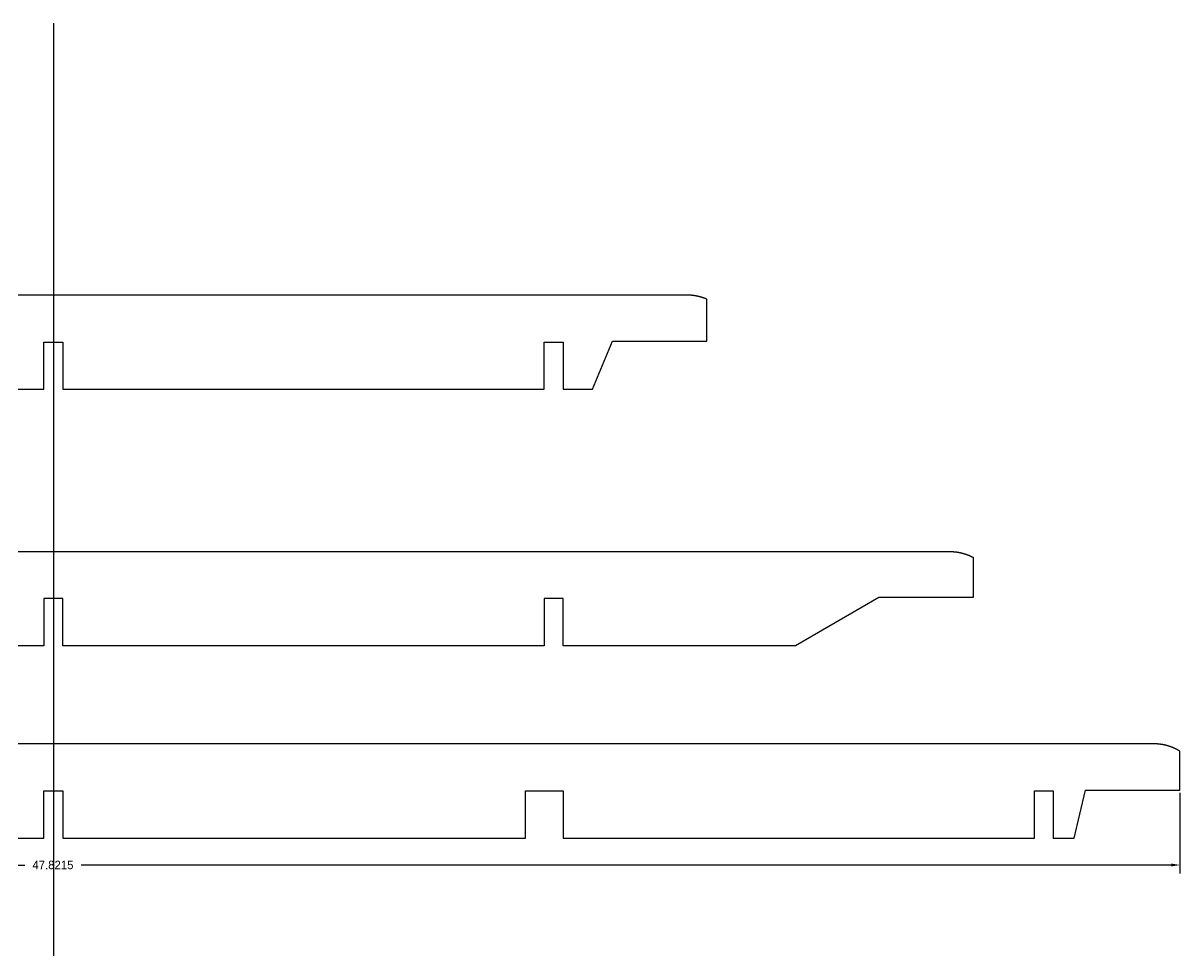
# Model space of a CAD drawing. Header units: inches. Extents: x -1514 to 1282, y -2074 to 286.
# Drawn here: x -429.74 to -405.19, y -132.94 to -113.25 of the extents above; entities that cross this region are included whole.
import ezdxf

# ---------------------------------------------------------------- set-up
doc = ezdxf.new("R2010")
doc.units = ezdxf.units.IN
doc.header["$LTSCALE"] = 0.1
doc.header["$MEASUREMENT"] = 0
doc.dimstyles.get("Standard").update_dxf_attribs({"dimtxt": 0.18, "dimasz": 0.18, "dimexe": 0.18, "dimexo": 0.0625, "dimgap": 0.09, "dimtad": 0, "dimtih": 1, "dimtoh": 1, "dimdec": 4, "dimzin": 0, "dimdsep": 46, "dimtxsty": 'Standard', "dimcen": 0.09, "dimadec": 0, "dimazin": 0, "dimtfac": 1, "dimtdec": 4, "dimtofl": 0, "dimtmove": 0, "dimatfit": 3, "dimfxl": 1, "dimtolj": 1, "dimtzin": 0, "dimarcsym": 0})

# ---------------------------------------------------------------- blocks, each defined once
blk = doc.blocks.new('*D15')
at = {"color": 0, "lineweight": -2, "transparency": 16777216}
for p, q in [((-453.015, -129.589), (-453.015, -131.298)), ((-405.193, -129.589), (-405.193, -131.298)), ((-452.835, -131.118), (-429.704, -131.118)), ((-405.373, -131.118), (-428.504, -131.118))]:
    blk.add_line(p, q, dxfattribs=at)
at = {"color": 0, "transparency": 16777216}
for points in [[(-452.835, -131.088), (-452.835, -131.148), (-453.015, -131.118)], [(-405.373, -131.088), (-405.373, -131.148), (-405.193, -131.118)]]:
    blk.add_solid(points, dxfattribs=at)
at = {"layer": 'Defpoints', "color": 0, "transparency": 16777216}
for p in [(-453.015, -129.527), (-405.193, -129.527), (-405.193, -131.118)]:
    blk.add_point(p, dxfattribs=at)
at = {"color": 0, "transparency": 16777216, "insert": (-429.104, -131.118), "char_height": 0.18, "attachment_point": 5}
blk.add_mtext('\\A1;47.8215', dxfattribs=at)

msp = doc.modelspace()

# ---------------------------------------------------------------- linework, layer by layer
msp.add_line((-429.09403, -113.2525), (-429.09403, -221.09742))
at = {"color": 7, "linetype": 'Continuous', "lineweight": 25}
for points in [[(-415.22985, -119.11143), (-415.23323, -119.10997), (-415.23662, -119.10852), (-415.24001, -119.10709), (-415.2434, -119.10567), (-415.24681, -119.10426), (-415.25022, -119.10287), (-415.25363, -119.10148), (-415.25705, -119.10011), (-415.26048, -119.09875), (-415.26391, -119.09741), (-415.26735, -119.09607), (-415.27079, -119.09475), (-415.27424, -119.09344), (-415.2777, -119.09214), (-415.28116, -119.09086), (-415.28462, -119.08959), (-415.28809, -119.08833), (-415.29157, -119.08708), (-415.29505, -119.08584), (-415.29853, -119.08462), (-415.30202, -119.08341), (-415.30552, -119.08221), (-415.30901, -119.08102), (-415.31252, -119.07985), (-415.31603, -119.07869), (-415.31954, -119.07754), (-415.32306, -119.0764), (-415.32658, -119.07527), (-415.33011, -119.07416), (-415.33364, -119.07306), (-415.33717, -119.07197), (-415.34071, -119.0709), (-415.34426, -119.06983), (-415.3478, -119.06878), (-415.35135, -119.06774), (-415.35491, -119.06671), (-415.35847, -119.0657), (-415.36203, -119.0647), (-415.3656, -119.06371), (-415.36917, -119.06273), (-415.37274, -119.06176), (-415.37632, -119.06081), (-415.3799, -119.05986), (-415.38348, -119.05894), (-415.38707, -119.05802), (-415.39066, -119.05711), (-415.39425, -119.05622), (-415.39784, -119.05534), (-415.40144, -119.05447), (-415.40504, -119.05361), (-415.40865, -119.05277), (-415.41226, -119.05194), (-415.41587, -119.05112), (-415.41948, -119.05031), (-415.42309, -119.04951), (-415.42671, -119.04873), (-415.43033, -119.04796), (-415.43395, -119.0472), (-415.43758, -119.04645), (-415.44121, -119.04572), (-415.44483, -119.04499), (-415.44847, -119.04428), (-415.4521, -119.04358), (-415.45573, -119.0429), (-415.45937, -119.04222), (-415.46301, -119.04156), (-415.46665, -119.04091), (-415.47029, -119.04027), (-415.47394, -119.03964), (-415.47758, -119.03903), (-415.48123, -119.03843), (-415.48487, -119.03784), (-415.48852, -119.03726), (-415.49217, -119.03669), (-415.49583, -119.03614), (-415.49948, -119.03559), (-415.50313, -119.03506), (-415.50679, -119.03455), (-415.51044, -119.03404), (-415.5141, -119.03355), (-415.51776, -119.03306), (-415.52142, -119.03259), (-415.52507, -119.03214), (-415.52873, -119.03169), (-415.53239, -119.03126), (-415.53605, -119.03083), (-415.53971, -119.03042), (-415.54337, -119.03003), (-415.54703, -119.02964), (-415.5507, -119.02927), (-415.55436, -119.0289), (-415.55802, -119.02855), (-415.56168, -119.02821), (-415.56534, -119.02789), (-415.56904, -119.02757), (-415.57275, -119.02726), (-415.57647, -119.02697), (-415.58018, -119.02668), (-415.58389, -119.02641), (-415.58761, -119.02615), (-415.59133, -119.0259), (-415.59504, -119.02567), (-415.59876, -119.02544), (-415.60248, -119.02523), (-415.6062, -119.02503), (-415.60992, -119.02484), (-415.61364, -119.02466), (-415.61736, -119.02449), (-415.62108, -119.02434), (-415.6248, -119.0242), (-415.62853, -119.02406), (-415.63225, -119.02394), (-415.63597, -119.02384), (-415.6397, -119.02374), (-415.64342, -119.02365), (-415.64714, -119.02358), (-415.65087, -119.02352), (-415.65459, -119.02347), (-415.65832, -119.02343), (-415.66204, -119.0234), (-415.66576, -119.02338), (-415.66949, -119.02337), (-442.51857, -119.02337)], [(-439.50824, -121.02337), (-429.294, -121.02337), (-429.294, -120.02337), (-428.894, -120.02337), (-428.894, -121.02337), (-418.67976, -121.02337), (-418.67976, -120.02337), (-418.27976, -120.02337), (-418.27976, -121.02337), (-417.65621, -121.02337), (-417.22967, -120.00253), (-415.22967, -120.00253), (-415.22967, -119.11153)], [(-448.10405, -124.46517), (-410.08401, -124.46517), (-410.07988, -124.46518), (-410.07575, -124.4652), (-410.07162, -124.46524), (-410.06749, -124.46529), (-410.06336, -124.46536), (-410.05923, -124.46544), (-410.0551, -124.46554), (-410.05097, -124.46565), (-410.04684, -124.46578), (-410.04271, -124.46592), (-410.03858, -124.46608), (-410.03445, -124.46625), (-410.03032, -124.46644), (-410.02619, -124.46664), (-410.02206, -124.46686), (-410.01793, -124.46709), (-410.01381, -124.46734), (-410.00968, -124.4676), (-410.00556, -124.46788), (-410.00143, -124.46818), (-409.99731, -124.46849), (-409.99319, -124.46881), (-409.98907, -124.46915), (-409.98495, -124.4695), (-409.98083, -124.46987), (-409.97671, -124.47026), (-409.9726, -124.47066), (-409.96849, -124.47108), (-409.96438, -124.47151), (-409.96027, -124.47195), (-409.95616, -124.47242), (-409.95206, -124.47289), (-409.94795, -124.47339), (-409.94385, -124.47389), (-409.93975, -124.47442), (-409.93566, -124.47495), (-409.93156, -124.47551), (-409.92747, -124.47608), (-409.92338, -124.47666), (-409.9193, -124.47726), (-409.91522, -124.47788), (-409.91319, -124.47819), (-409.91117, -124.4785), (-409.90714, -124.47914), (-409.9031, -124.4798), (-409.89907, -124.48047), (-409.89504, -124.48116), (-409.89102, -124.48186), (-409.88699, -124.48258), (-409.88297, -124.48331), (-409.87894, -124.48406), (-409.87492, -124.48483), (-409.8709, -124.48561), (-409.86688, -124.48641), (-409.86287, -124.48722), (-409.85886, -124.48805), (-409.85484, -124.48889), (-409.85084, -124.48975), (-409.84683, -124.49063), (-409.84282, -124.49152), (-409.83882, -124.49243), (-409.83483, -124.49335), (-409.83083, -124.49429), (-409.82684, -124.49524), (-409.82285, -124.49621), (-409.81886, -124.49719), (-409.81488, -124.49819), (-409.8109, -124.49921), (-409.80692, -124.50024), (-409.80295, -124.50129), (-409.79898, -124.50235), (-409.79501, -124.50343), (-409.79105, -124.50452), (-409.78709, -124.50563), (-409.78314, -124.50676), (-409.77919, -124.5079), (-409.77525, -124.50905), (-409.7713, -124.51022), (-409.76737, -124.51141), (-409.76344, -124.51261), (-409.75951, -124.51383), (-409.75559, -124.51506), (-409.75167, -124.51631), (-409.74775, -124.51757), (-409.74385, -124.51885), (-409.73994, -124.52014), (-409.73605, -124.52145), (-409.73215, -124.52278), (-409.72827, -124.52412), (-409.72439, -124.52547), (-409.72051, -124.52685), (-409.71664, -124.52823), (-409.71278, -124.52963), (-409.70892, -124.53105), (-409.70507, -124.53248), (-409.70122, -124.53393), (-409.69738, -124.53539), (-409.69355, -124.53687), (-409.68972, -124.53836), (-409.6859, -124.53987), (-409.68209, -124.5414), (-409.67828, -124.54294), (-409.67448, -124.54449), (-409.67068, -124.54606), (-409.6669, -124.54764), (-409.66312, -124.54924), (-409.65935, -124.55086), (-409.65558, -124.55249), (-409.65183, -124.55413), (-409.64808, -124.55579), (-409.64433, -124.55747), (-409.6406, -124.55916), (-409.63687, -124.56087), (-409.63315, -124.56259), (-409.62944, -124.56432), (-409.62574, -124.56607), (-409.62205, -124.56784), (-409.61836, -124.56962), (-409.61468, -124.57142), (-409.61101, -124.57323), (-409.60735, -124.57505), (-409.6037, -124.5769), (-409.60006, -124.57875), (-409.59642, -124.58062), (-409.5928, -124.58251), (-409.58918, -124.58441), (-409.58558, -124.58633), (-409.58198, -124.58826), (-409.57839, -124.59021), (-409.57839, -125.44464), (-411.57839, -125.44464), (-413.346, -126.46517), (-418.27977, -126.46517), (-418.27977, -125.46517), (-418.67977, -125.46517), (-418.67977, -126.46517), (-428.89401, -126.46517), (-428.89401, -125.46517), (-429.29401, -125.46517), (-429.29401, -126.46517), (-439.50825, -126.46517)], [(-439.10826, -130.54698), (-429.29402, -130.54698), (-429.29402, -129.54698), (-428.89402, -129.54698), (-428.89402, -130.54698), (-419.07978, -130.54698), (-419.07978, -129.54698), (-418.27978, -129.54698), (-418.27978, -130.54698), (-408.27978, -130.54698), (-408.27978, -129.54698), (-407.87978, -129.54698), (-407.87978, -130.54698), (-407.43718, -130.54698), (-407.19327, -129.52668), (-405.19327, -129.52668), (-405.19327, -128.70439), (-405.1971, -128.70197), (-405.20095, -128.69957), (-405.2048, -128.69718), (-405.20867, -128.69482), (-405.21255, -128.69247), (-405.21645, -128.69014), (-405.22035, -128.68782), (-405.22427, -128.68553), (-405.2282, -128.68325), (-405.23214, -128.68099), (-405.23609, -128.67875), (-405.24006, -128.67652), (-405.24403, -128.67432), (-405.24802, -128.67213), (-405.25202, -128.66996), (-405.25603, -128.66781), (-405.26004, -128.66567), (-405.26408, -128.66356), (-405.26812, -128.66146), (-405.27217, -128.65938), (-405.27623, -128.65732), (-405.2803, -128.65528), (-405.28438, -128.65325), (-405.28848, -128.65125), (-405.29258, -128.64926), (-405.29669, -128.64729), (-405.30081, -128.64534), (-405.30494, -128.64341), (-405.30908, -128.64149), (-405.31323, -128.6396), (-405.31738, -128.63772), (-405.32155, -128.63586), (-405.32572, -128.63402), (-405.32991, -128.6322), (-405.3341, -128.6304), (-405.3383, -128.62862), (-405.34251, -128.62685), (-405.34672, -128.62511), (-405.35095, -128.62338), (-405.35518, -128.62167), (-405.35942, -128.61998), (-405.36366, -128.61831), (-405.36792, -128.61666), (-405.37218, -128.61503), (-405.37644, -128.61342), (-405.38072, -128.61182), (-405.385, -128.61025), (-405.38929, -128.60869), (-405.39358, -128.60716), (-405.39788, -128.60564), (-405.40219, -128.60414), (-405.4065, -128.60266), (-405.41082, -128.6012), (-405.41515, -128.59976), (-405.41948, -128.59834), (-405.42381, -128.59694), (-405.42815, -128.59556), (-405.4325, -128.5942), (-405.43685, -128.59285), (-405.44121, -128.59153), (-405.44557, -128.59023), (-405.44994, -128.58894), (-405.45431, -128.58768), (-405.45868, -128.58643), (-405.46306, -128.58521), (-405.46744, -128.584), (-405.47183, -128.58282), (-405.47622, -128.58165), (-405.48062, -128.58051), (-405.48502, -128.57938), (-405.48942, -128.57827), (-405.49382, -128.57719), (-405.49823, -128.57612), (-405.50264, -128.57508), (-405.50706, -128.57405), (-405.51148, -128.57304), (-405.51594, -128.57205), (-405.5204, -128.57107), (-405.52487, -128.57012), (-405.52934, -128.56918), (-405.53382, -128.56826), (-405.5383, -128.56737), (-405.54279, -128.56649), (-405.54728, -128.56563), (-405.55178, -128.56479), (-405.55628, -128.56397), (-405.56078, -128.56317), (-405.56529, -128.56239), (-405.56981, -128.56163), (-405.57432, -128.56089), (-405.57884, -128.56016), (-405.58337, -128.55946), (-405.58789, -128.55877), (-405.59243, -128.55811), (-405.59696, -128.55746), (-405.6015, -128.55684), (-405.60604, -128.55623), (-405.61058, -128.55564), (-405.61512, -128.55508), (-405.61967, -128.55453), (-405.62422, -128.554), (-405.62877, -128.55349), (-405.63333, -128.553), (-405.63788, -128.55252), (-405.64244, -128.55207), (-405.647, -128.55164), (-405.65156, -128.55122), (-405.65613, -128.55083), (-405.66069, -128.55045), (-405.66526, -128.5501), (-405.66982, -128.54976), (-405.67439, -128.54945), (-405.67896, -128.54915), (-405.68353, -128.54887), (-405.6881, -128.54861), (-405.69267, -128.54837), (-405.69724, -128.54815), (-405.70182, -128.54795), (-405.70639, -128.54776), (-405.71096, -128.5476), (-405.71553, -128.54746), (-405.7201, -128.54733), (-405.72467, -128.54722), (-405.72924, -128.54714), (-405.73381, -128.54707), (-405.73838, -128.54702), (-405.74295, -128.54699), (-405.74752, -128.54698), (-452.44054, -128.54698)]]:
    msp.add_lwpolyline(points, dxfattribs=at)

# ---------------------------------------------------------------- dimensions: what is measured, and where the dimension line sits
dim = msp.add_linear_dim(base=(-405.19327, -131.11768), p1=(-453.01477, -129.52668), p2=(-405.19327, -129.52668), dimstyle='Standard')
dim.commit()
dim.dimension.update_dxf_attribs({"geometry": '*D15', "text_midpoint": (-429.10402, -131.11768)})

doc.saveas('drawing.dxf')
